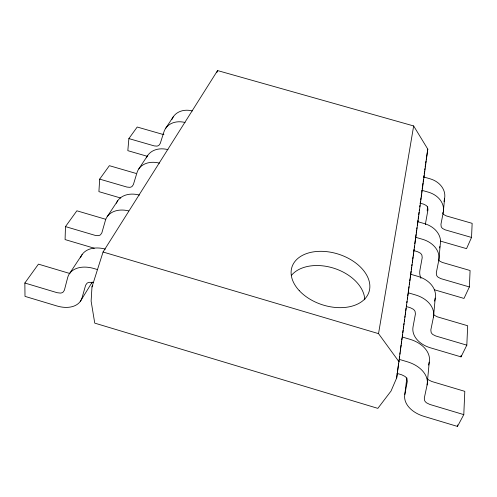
<?xml version="1.0" encoding="UTF-8"?>
<svg xmlns="http://www.w3.org/2000/svg" width="497" height="497" viewBox="0 0 497 497"><rect width="100%" height="100%" fill="white"/><g stroke="black" fill="none" stroke-linecap="round" stroke-linejoin="round"><path stroke-width="0.75" d="M105.699 219.276L76.867 210.796L65.48 226.607L65.082 239.579L94.287 248.227M406.838 377.844L404.819 394.463A27.95 18.619 9 0 0 423.978 416.356L457.488 426.432L463.788 414.628L464.807 391.35L431.787 381.497L428.731 379.981A7.747 5.287 8.6 0 1 427.165 378.347M406.44 306.587L410.311 307.724L413.243 309.202A7.281 5.318 9.3 0 1 415.082 311.445L415.424 313.961L413.038 326.846A25.459 18.234 7.6 0 0 430.421 347.807L461.03 356.877L466.826 345.166L467.677 325.752L437.472 316.869L434.676 315.458A7.076 5.163 7.2 0 1 433.645 314.452M434.39 289.732A23.378 17.718 6.1 0 0 435.832 290.198L464.005 298.436L469.373 286.943L470.087 270.511L442.262 262.422L439.69 261.105A6.511 5.013 5.6 0 1 438.745 260.148M440.448 241.101L466.54 248.649L471.535 237.442L472.15 223.346L446.356 215.928L443.97 214.692A6.032 4.846 3.9 0 1 442.498 212.741M457.488 426.432L457.563 424.929M461.03 356.877L461.104 355.38M91.982 286.937L91.119 301.139L94.747 323.125L377.85 408.366L391.033 391.04L396.662 377.968L427.787 149.137L413.659 125.952L217.562 70.568L103.059 252.01L91.982 286.937L92.796 285.613M136.029 173.428L109.365 165.681L99.686 179.119L98.909 191.649L120.783 198.048M163.923 134.302L162.003 134.153L137.209 127.027L128.878 138.588L127.828 150.666L147 156.213M463.788 414.628L429.775 404.428L426.619 402.881A7.983 5.318 9 0 1 424.649 400.607L424.301 398.097L427.103 384.958L429.24 362.176A27.149 18.942 10.2 0 0 410.087 339.339L402.191 336.997M466.826 345.166L435.794 335.997L432.918 334.556A7.275 5.206 7.6 0 1 431.135 332.381L430.831 329.94L433.465 317.055L435.242 298.113A24.782 18.464 8.9 0 0 417.871 276.363L410.671 274.257M469.373 286.943L440.839 278.624L438.199 277.276A6.678 5.063 6.1 0 1 436.565 275.201L436.298 272.834L438.789 260.304L440.286 244.313A22.806 17.892 7.5 0 0 424.388 223.6L417.772 221.687M471.535 237.442L445.132 229.825L442.69 228.564A6.175 4.895 4.5 0 1 441.187 226.582L440.945 224.296L443.299 212.163L444.585 198.477A21.122 17.277 5.9 0 0 429.93 178.752L423.804 177.007M396.662 377.968L398.625 363.394M398.836 361.866L399.041 360.331M399.352 358.026L399.576 356.374M399.874 354.193L400.079 352.646M400.284 351.124L400.594 348.826M400.787 347.428L401.116 344.986M401.29 343.707L401.588 341.47M401.793 339.979L402.048 338.084M402.359 335.786L402.564 334.251M402.775 332.717L403.086 330.412M403.291 328.877L403.601 326.579M403.806 325.044L404.018 323.51M404.328 321.211L404.533 319.677M404.844 317.372L405.049 315.843M405.26 314.309L405.571 312.004M405.776 310.47L406.086 308.171M406.297 306.637L406.503 305.102M406.813 302.803L407.018 301.269M407.329 298.964L407.54 297.43M407.745 295.895L408.056 293.597M408.261 292.062L408.571 289.763M408.764 288.341L408.988 286.694M409.267 284.638L409.565 282.414M409.764 280.929L410.068 278.705M410.23 277.488L410.565 274.996M410.752 273.654L411.062 271.35M411.267 269.821L411.578 267.516M411.783 265.982L411.994 264.447M412.305 262.149L412.51 260.614M412.721 259.08L413.032 256.781M413.237 255.247L413.547 252.942M413.752 251.407L414.063 249.109M414.274 247.574L414.479 246.04M414.79 243.741L415.517 238.367M415.722 236.833L416.032 234.534M416.244 233L416.567 230.608M416.759 229.167L416.964 227.632M417.269 225.408L418.002 219.96M418.207 218.425L418.524 216.127M418.729 214.592L419.039 212.294M419.244 210.759L419.456 209.225M419.766 206.92L419.971 205.385M420.176 203.851L420.487 201.552M420.698 200.018L421.009 197.719M421.214 196.185L421.524 193.88M421.736 192.345L422.046 190.047M422.202 188.854L422.506 186.636M422.667 185.443L423.003 182.927M423.183 181.61L423.506 179.224M423.699 177.777L424.009 175.472M424.221 173.938L424.531 171.639M424.736 170.104L424.947 168.57M425.152 167.035L425.463 164.737M425.668 163.202L426.004 160.978M426.227 159.5L427.787 149.137M399.128 361.94L378.528 333.636L413.659 125.952M427.724 206.74L427.457 208.231A21.122 16.96 3.9 0 0 427.246 210.871M404.819 394.463L407.316 381.317L406.925 378.72A7.995 5.442 10.6 0 0 404.887 376.372L401.663 374.775L397.041 373.396M444.007 201.478L444.585 198.477M439.572 247.941L439.857 246.487M434.639 301.107L435.242 298.113M428.631 365.053L429.24 362.176M216.767 72.724L217.562 70.568M80.247 301.486L92.268 282.048A26.416 17.718 30 0 1 91.386 283.122M69.468 273.667L82.111 254.563M107.184 216.673L117.727 200.745M138.8 168.899L147.727 155.418M165.687 128.276L173.347 116.708M93.144 282.681L89.777 282.296A7.828 5.237 28.3 0 0 87.074 283.197L85.633 285.191L82.067 297.74A27.211 17.793 29.6 0 1 56.826 305.947L24.999 296.374L24.85 283.017L38.443 264.137L69.835 273.505M422.003 190.339L428.277 192.134A21.626 17.47 6.4 0 1 443.299 212.163M420.089 203.136L423.668 204.168L426.153 205.454A6.175 4.989 6.4 0 1 427.693 207.491L427.96 209.827L425.786 221.954A21.619 17.146 4.5 0 0 425.575 224.625M128.878 138.588L154.232 145.901L156.841 146.112A6.045 4.728 33.6 0 0 159.009 145.217L160.264 143.403L163.935 131.873A21.265 16.973 32 0 1 185.077 122.492M415.66 237.305L422.456 239.268A23.39 18.078 8 0 1 438.789 260.304M413.672 250.569L417.536 251.687L420.226 253.066A6.685 5.163 8 0 1 421.91 255.203L422.208 257.632L419.928 270.163A23.378 17.718 6.1 0 0 420.971 278.388M99.686 179.119L126.996 187.083L129.792 187.338A6.529 4.877 32.1 0 0 132.09 186.437L133.382 184.573L137.01 172.627A22.974 17.519 30.7 0 1 159.45 163.14M408.167 292.789L415.573 294.963A25.484 18.631 9.3 0 1 433.465 317.055M65.48 226.607L95.07 235.348L98.083 235.665A7.095 4.995 30.8 0 0 100.524 234.77L101.854 232.857L105.376 220.519A24.993 17.998 29.4 0 1 128.648 210.883M103.059 252.01L378.528 333.636M97.58 269.61L94.02 268.548A27.403 18.346 28.3 0 0 67.667 277.606L64.361 290.279L63.001 292.217A7.772 5.082 29.6 0 1 60.404 293.087L57.143 292.696L24.85 283.017M399.172 359.356L407.316 361.779A27.987 19.06 10.5 0 1 427.103 384.958M171.819 119.64A20.775 16.792 32.5 0 1 192.364 110.93M146.416 157.816A22.408 17.352 31.1 0 1 167.961 149.64M80.508 257.781A26.589 18.259 28.7 0 1 105.364 249.121M116.385 203.223A24.316 17.855 29.8 0 1 139.427 195.079M291.416 275.394A39.866 26.739 18 0 1 334.618 268.473A39.866 26.739 18 0 1 364.773 299.784M299.237 290.621A40.487 26.565 17.9 0 0 366.873 296.336A40.487 26.565 17.9 0 0 325.349 251.513A40.487 26.565 17.9 0 0 299.237 290.621"/></g></svg>
